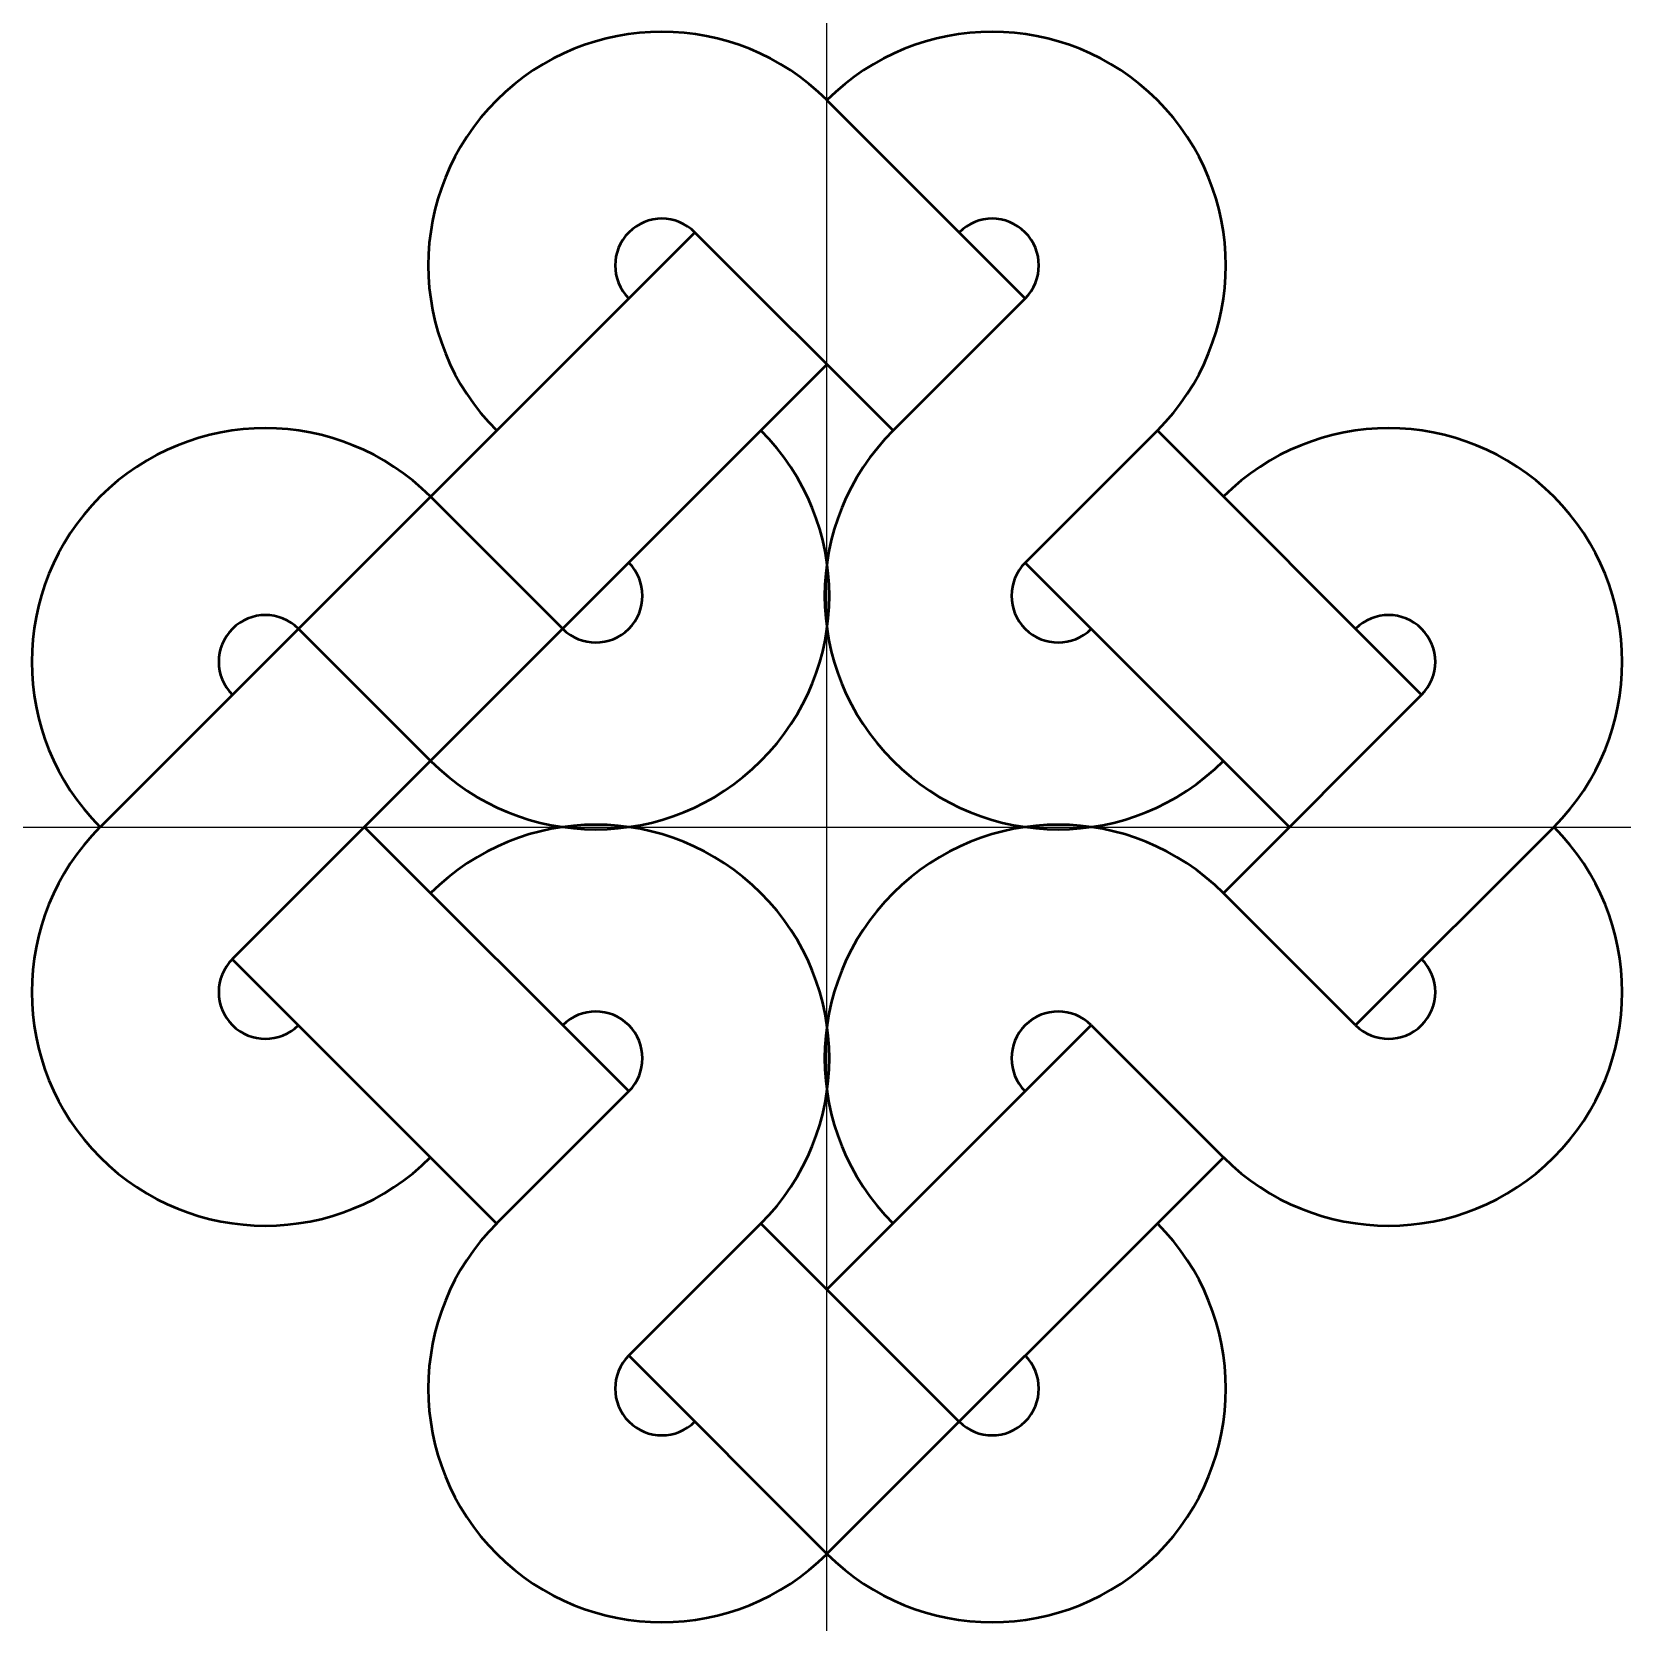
# Model space of a CAD drawing. Header units: millimetres. Extents: x 2448 to 2618, y 677 to 847.
import ezdxf

# ---------------------------------------------------------------- set-up
doc = ezdxf.new("R2010")
doc.units = ezdxf.units.MM
doc.layers.add('Contornos Visibles', color=7, linetype='Continuous', lineweight=50, true_color=0xffffff)
doc.layers.add('Referencias', color=2, linetype='Continuous', lineweight=25, true_color=0xffff00)

msp = doc.modelspace()

# ---------------------------------------------------------------- linework, layer by layer
at = {"layer": 'Contornos Visibles'}
for p, q in [((2553.82, 818.36), (2532.6, 839.58)), ((2518.46, 825.43), (2454.82, 761.79)), ((2539.68, 804.22), (2518.46, 825.43)), ((2553.82, 818.36), (2539.68, 804.22)), ((2532.6, 811.29), (2468.96, 747.65)), ((2553.82, 790.08), (2567.96, 804.22)), ((2596.24, 775.94), (2567.96, 804.22)), ((2504.32, 783.01), (2490.18, 797.15)), ((2582.1, 761.79), (2553.82, 790.08)), ((2476.04, 783.01), (2490.18, 768.86)), ((2596.24, 775.94), (2575.03, 754.72)), ((2511.39, 733.51), (2483.11, 761.79)), ((2589.17, 740.58), (2610.39, 761.79)), ((2589.17, 740.58), (2575.03, 754.72)), ((2468.96, 747.65), (2497.25, 719.37)), ((2560.89, 740.58), (2532.6, 712.3)), ((2560.89, 740.58), (2575.03, 726.44)), ((2511.39, 733.51), (2497.25, 719.37)), ((2532.6, 684.01), (2575.03, 726.44)), ((2511.39, 705.22), (2525.53, 719.37)), ((2546.75, 698.15), (2525.53, 719.37)), ((2511.39, 705.22), (2532.6, 684.01))]:
    msp.add_line(p, q, dxfattribs=at)
for centre, radius, start, end in [((2514.93, 821.9), 25, 45, 225), ((2550.28, 821.9), 25, 315, 135), ((2514.93, 821.9), 5, 45, 225), ((2550.28, 821.9), 5, 315, 135), ((2472.5, 779.47), 25, 45, 225), ((2507.86, 786.54), 25, 225, 45), ((2557.35, 786.54), 25, 135, 315), ((2592.71, 779.47), 25, 315, 135), ((2507.86, 786.54), 5, 225, 45), ((2557.35, 786.54), 5, 135, 315), ((2472.5, 779.47), 5, 45, 225), ((2592.71, 779.47), 5, 315, 135), ((2472.5, 744.12), 25, 135, 315), ((2507.86, 737.04), 25, 315, 135), ((2557.35, 737.04), 25, 45, 225), ((2592.71, 744.12), 25, 225, 45), ((2472.5, 744.12), 5, 135, 315), ((2592.71, 744.12), 5, 225, 45), ((2507.86, 737.04), 5, 315, 135), ((2557.35, 737.04), 5, 45, 225), ((2514.93, 701.69), 25, 135, 315), ((2550.28, 701.69), 25, 225, 45), ((2514.93, 701.69), 5, 135, 315), ((2550.28, 701.69), 5, 225, 45)]:
    msp.add_arc(centre, radius, start, end, dxfattribs=at)
at = {"layer": 'Referencias'}
for p, direction in [((2532.6, 839.58), (0, 1)), ((2610.39, 761.79), (1, 0))]:
    msp.add_xline(p, direction, dxfattribs=at)

doc.saveas('drawing.dxf')
